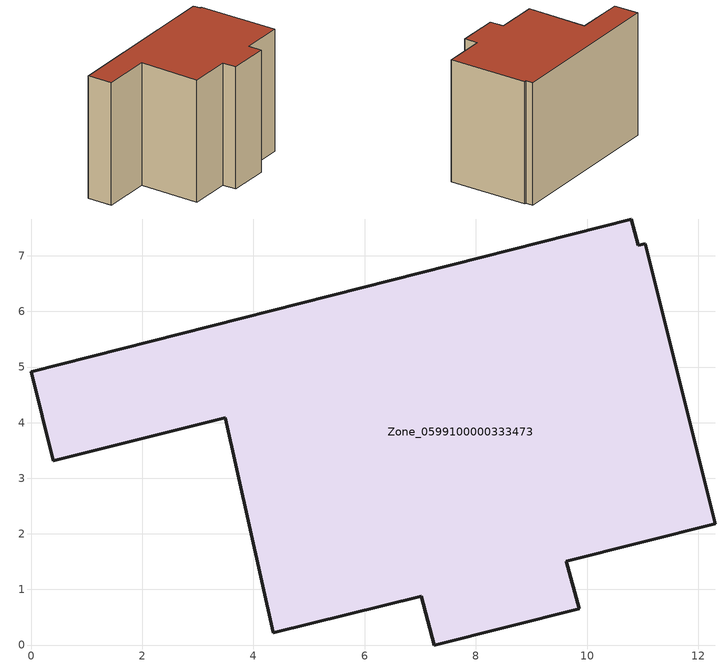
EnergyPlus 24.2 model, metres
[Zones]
Zone_0599100000333473
 floor ground (C_G): 12.31,2.18 9.63,1.51 9.86,0.65 7.25,0 7.02,0.88 4.36,0.22 3.49,4.09 0.4,3.31 0,4.91 10.8,7.66 10.92,7.19 11.04,7.22 z0
 wall outside (C_F): 7.02,0.88 7.25,0 9.86,0.65 9.63,1.51 12.31,2.18 11.04,7.22 10.92,7.19 10.8,7.66 0,4.91 0.4,3.31 3.49,4.09 4.36,0.22 7.02,0.88 z0:8.01
 roof outside (C_R): 10.92,7.19 10.8,7.66 0,4.91 0.4,3.31 3.49,4.09 4.36,0.22 7.02,0.88 7.25,0 9.86,0.65 9.63,1.51 12.31,2.18 11.04,7.22 z8.01
[BUILDING]
Pand.0599100000333473: North Axis=0; Terrain=City; Loads Convergence Tolerance Value=0.04; Temperature Convergence Tolerance Value=0.4; Solar Distribution=FullExterior; Maximum Number of Warmup Days=25; Minimum Number of Warmup Days=1
[Site:Location]
Rotterdam.The.Hague.AP_ZH_NLD Design_Conditions: Latitude=51.96; Longitude=4.45; Time Zone=1; Elevation=-4.5
[SITE:GROUNDTEMPERATURE:BUILDINGSURFACE]
18, 18, 18, 18, 18, 18, 18, 18, 18, 18, 18, 18
[MATERIAL] Thermal Absorptance=0.9; Solar Absorptance=0.7; Visible Absorptance=0.7
Name | Roughness | Thickness | Conductivity | Density | Specific Heat
G.TC.1975-1991 | MediumSmooth | 0.15 | 0.288461 | 540 | 1210
F.TC.1975-1991 | Rough | 0.3 | 0.230769 | 1920 | 840
R.TC.1975-1991 | MediumRough | 0.2 | 0.153846 | 1500 | 1000
[CONSTRUCTION]
C_G: G.TC.1975-1991
C_F: F.TC.1975-1991
C_R: R.TC.1975-1991
[ZONE]
Zone_0599100000333473: Type=1; Multiplier=1; Ceiling Height=Autocalculate; Volume=Autocalculate; Floor Area=autocalculate; Part of Total Floor Area=Yes
[ZONEINFILTRATION:DESIGNFLOWRATE]
Infil_Zone_0599100000333473: Zone or ZoneList or Space or SpaceList=Zone_0599100000333473; Schedule=AlwaysOn; Design Flow Rate Calculation Method=Flow/Area; Flow Rate per Floor Area=0.003; Constant Term Coefficient=1; Temperature Term Coefficient=0; Velocity Term Coefficient=0; Velocity Squared Term Coefficient=0
[HVACTEMPLATE:ZONE:IDEALLOADSAIRSYSTEM]
Zone_0599100000333473: Maximum Heating Supply Air Temperature=50; Minimum Cooling Supply Air Temperature=13; Maximum Heating Supply Air Humidity Ratio=0.0156; Minimum Cooling Supply Air Humidity Ratio=0.0077; Heating Limit=NoLimit; Cooling Limit=NoLimit; Dehumidification Control Type=ConstantSensibleHeatRatio; Cooling Sensible Heat Ratio=0.7; Dehumidification Setpoint=60; Humidification Control Type=None; Humidification Setpoint=30; Outdoor Air Method=None; Outdoor Air Flow Rate per Person=0.00944; Outdoor Air Flow Rate per Zone Floor Area=0; Outdoor Air Flow Rate per Zone=0; Demand Controlled Ventilation Type=None; Outdoor Air Economizer Type=NoEconomizer; Heat Recovery Type=None; Sensible Heat Recovery Effectiveness=0.7; Latent Heat Recovery Effectiveness=0.65
[ZONECONTROL:THERMOSTAT]
ThermostatControl_Zone_0599100000333473: Zone or ZoneList=Zone_0599100000333473; Control Type Schedule=DualSetpointControlType; Control 1=Thermostat_Zone_0599100000333473; Temperature Difference Between Cutout And Setpoint=0
[THERMOSTATSETPOINT:DUALSETPOINT]
Thermostat_Zone_0599100000333473: Heating Setpoint Temperature Schedule=HeatingSetpoint_Zone_0599100000333473; Cooling Setpoint Temperature Schedule=CoolingSetpoint_Zone_0599100000333473
[SCHEDULE:COMPACT]
HeatingSetpoint_Zone_0599100000333473: Through: 12/31, For: AllDays, Until: 24:00, 21
CoolingSetpoint_Zone_0599100000333473: Through: 12/31, For: AllDays, Until: 24:00, 24
DualSetpointControlType: Through: 12/31, For: AllDays, Until: 24:00, 4
AlwaysOn: Through: 12/31, For: AllDays, Until: 24:00, 1
